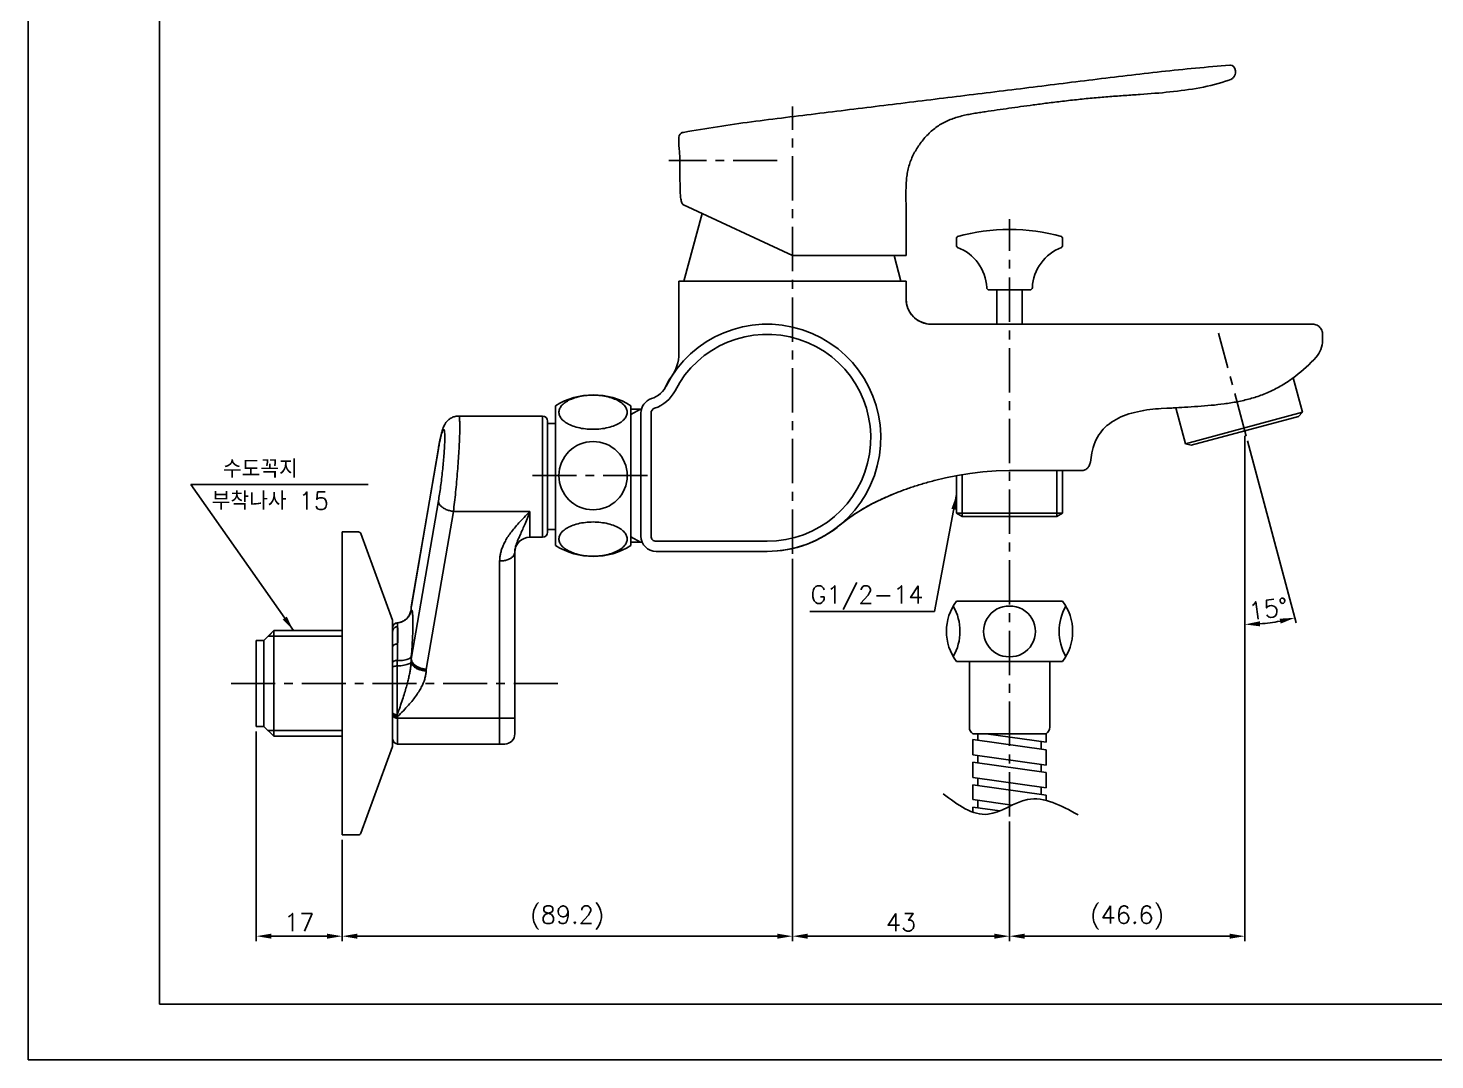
# Model space of a CAD drawing. Extents: x 38931 to 39525, y 15845 to 16265.
# Drawn here: x 38930.6 to 39209.3, y 15845 to 16049.4 of the extents above; entities that cross this region are included whole.
import ezdxf

# ---------------------------------------------------------------- set-up
doc = ezdxf.new("R2010")
doc.units = 0
doc.header["$LTSCALE"] = 7
doc.header["$MEASUREMENT"] = 0
doc.linetypes.add('CENTER', pattern=[2, 1.25, -0.25, 0.25, -0.25])
doc.layers.get('0').update_dxf_attribs({"color": 2, "linetype": 'CONTINUOUS'})
doc.layers.get('Defpoints').update_dxf_attribs({"linetype": 'CONTINUOUS'})
for name, color, linetype in [('08_ALL_FEATURES', 7, 'CONTINUOUS'), ('CL', 1, 'CENTER'), ('D', 2, 'CONTINUOUS'), ('DIM', 2, 'CONTINUOUS'), ('DWG', 7, 'CONTINUOUS'), ('FB0610_BODY_REV_1SHAPE', 7, 'CONTINUOUS'), ('TXT', 4, 'CONTINUOUS')]:
    doc.layers.add(name, color=color, linetype=linetype)
doc.styles.add('GHS', font='romans', dxfattribs={"bigfont": 'ghs'})
doc.dimstyles.new('DIM_WS01', dxfattribs={"dimtxt": 3.5, "dimasz": 3, "dimexe": 1, "dimexo": 1, "dimgap": 1, "dimtad": 1, "dimdec": 4, "dimzin": 9, "dimdsep": 46, "dimtxsty": 'GHS', "dimcen": -2, "dimclrd": 256, "dimclre": 256, "dimclrt": 256, "dimadec": 4, "dimazin": 2, "dimtfac": 1, "dimtdec": 4, "dimtix": 1, "dimtmove": 0, "dimatfit": 1, "dimfxl": 0, "dimtolj": 1, "dimtzin": 0, "dimlwd": -1, "dimlwe": -1, "dimarcsym": 0})
doc.dimstyles.new('STANDARD$7', dxfattribs={"dimtxt": 3.5, "dimasz": 3, "dimexe": 1, "dimexo": 1, "dimgap": 1, "dimtad": 1, "dimdec": 4, "dimzin": 0, "dimdsep": 46, "dimtxsty": 'GHS', "dimcen": 1, "dimclrd": 256, "dimclre": 256, "dimclrt": 2, "dimadec": 4, "dimazin": 0, "dimtfac": 1, "dimtdec": 4, "dimtmove": 2, "dimatfit": 2, "dimfxl": 0, "dimtolj": 1, "dimtzin": 0, "dimlwd": -1, "dimlwe": -1, "dimarcsym": 0})

# ---------------------------------------------------------------- blocks, each defined once
blk = doc.blocks.new('*D1')
at = {"layer": 'Defpoints', "color": 0}
for p in [(38975.84, 15911.07), (38992.84, 15889.57), (38992.84, 15869.51)]:
    blk.add_point(p, dxfattribs=at)
at = {"layer": 'DIM'}
for p, q in [((38975.84, 15910.07), (38975.84, 15868.51)), ((38992.84, 15888.57), (38992.84, 15868.51)), ((38978.84, 15869.51), (38989.84, 15869.51))]:
    blk.add_line(p, q, dxfattribs=at)
for points in [[(38978.84, 15870.01), (38978.84, 15869.01), (38975.84, 15869.51)], [(38989.84, 15870.01), (38989.84, 15869.01), (38992.84, 15869.51)]]:
    blk.add_solid(points, dxfattribs=at)
at = {"layer": 'DIM', "insert": (38984.34, 15872.26), "char_height": 3.5, "attachment_point": 5, "style": 'GHS'}
blk.add_mtext('\\A1;17', dxfattribs=at)
blk = doc.blocks.new('*D2')
at = {"layer": 'Defpoints', "color": 0}
for p in [(39082.03, 15945.24), (38992.84, 15885.44), (38992.84, 15869.51)]:
    blk.add_point(p, dxfattribs=at)
at = {"layer": 'DIM'}
for p, q in [((39082.03, 15944.24), (39082.03, 15868.51)), ((38992.84, 15884.44), (38992.84, 15868.51)), ((39079.03, 15869.51), (38995.84, 15869.51))]:
    blk.add_line(p, q, dxfattribs=at)
for points in [[(38995.84, 15870.01), (38995.84, 15869.01), (38992.84, 15869.51)], [(39079.03, 15870.01), (39079.03, 15869.01), (39082.03, 15869.51)]]:
    blk.add_solid(points, dxfattribs=at)
at = {"layer": 'DIM', "insert": (39037.43, 15873.17), "char_height": 3.5, "attachment_point": 5, "style": 'GHS'}
blk.add_mtext('\\A1;(89.2)', dxfattribs=at)
blk = doc.blocks.new('*D3')
at = {"layer": 'Defpoints', "color": 0}
for p in [(39125.03, 15893.22), (39082.03, 15886.82), (39125.03, 15869.51)]:
    blk.add_point(p, dxfattribs=at)
at = {"layer": 'DIM'}
for p, q in [((39125.03, 15892.22), (39125.03, 15868.51)), ((39082.03, 15885.82), (39082.03, 15868.51)), ((39085.03, 15869.51), (39122.03, 15869.51))]:
    blk.add_line(p, q, dxfattribs=at)
for points in [[(39085.03, 15870.01), (39085.03, 15869.01), (39082.03, 15869.51)], [(39122.03, 15870.01), (39122.03, 15869.01), (39125.03, 15869.51)]]:
    blk.add_solid(points, dxfattribs=at)
at = {"layer": 'DIM', "insert": (39103.53, 15872.26), "char_height": 3.5, "attachment_point": 5, "style": 'GHS'}
blk.add_mtext('\\A1;43', dxfattribs=at)
blk = doc.blocks.new('*D4')
at = {"layer": 'Defpoints', "color": 0}
for p in [(39171.62, 15969.6), (39125.03, 15882.49), (39171.62, 15869.51)]:
    blk.add_point(p, dxfattribs=at)
at = {"layer": 'DIM'}
for p, q in [((39171.62, 15968.6), (39171.62, 15868.51)), ((39125.03, 15881.49), (39125.03, 15868.51)), ((39128.03, 15869.51), (39168.62, 15869.51))]:
    blk.add_line(p, q, dxfattribs=at)
for points in [[(39128.03, 15870.01), (39128.03, 15869.01), (39125.03, 15869.51)], [(39168.62, 15870.01), (39168.62, 15869.01), (39171.62, 15869.51)]]:
    blk.add_solid(points, dxfattribs=at)
at = {"layer": 'DIM', "insert": (39148.32, 15873.17), "char_height": 3.5, "attachment_point": 5, "style": 'GHS'}
blk.add_mtext('\\A1;(46.6)', dxfattribs=at)
blk = doc.blocks.new('*D5')
at = {"layer": 'Defpoints', "color": 0}
for p in [(39166.44, 15988.94), (39171.9, 15968.56), (39171.62, 15949.67), (39174.96, 15931.41), (39171.62, 15927.24)]:
    blk.add_point(p, dxfattribs=at)
at = {"layer": 'DIM'}
blk.add_line((39172.16, 15967.59), (39181.8, 15931.6), dxfattribs=at)
blk.add_arc((39171.62, 15969.6), 38.34, 274.4841, 280.5159, dxfattribs=at)
for points in [[(39174.64, 15930.88), (39174.6, 15931.88), (39171.62, 15931.26)], [(39178.51, 15932.39), (39178.73, 15931.42), (39181.54, 15932.57)]]:
    blk.add_solid(points, dxfattribs=at)
at = {"layer": 'DIM', "insert": (39176.26, 15934.32), "char_height": 3.5, "attachment_point": 5, "rotation": 7.5, "style": 'GHS'}
blk.add_mtext('\\A1;15°', dxfattribs=at)

msp = doc.modelspace()

# ---------------------------------------------------------------- linework, layer by layer
at = {"color": 7, "linetype": 'Continuous'}
for p, q in [((39168.75868, 16042.0092), (39168.66122, 16042.00717)), ((39169.73022, 16041.08373), (39169.72484, 16041.12759)), ((39168.51002, 16039.06562), (39168.55614, 16039.0813)), ((39060.44292, 16028.7186), (39060.34884, 16028.70208)), ((39060.443, 16028.71813), (39060.34884, 16028.70208)), ((39059.52171, 16026.12585), (39059.5217, 16027.71713)), ((39082.02222, 16004.32582), (39104.52177, 16004.32585)), ((39054.02562, 15973.12101), (39054.02562, 15948.72203)), ((39055.02562, 15947.72203), (39077.02562, 15947.72203)), ((38977.33697, 15928.07188), (38977.62408, 15928.35899)), ((38977.7375, 15928.47242), (38978.81725, 15929.55217)), ((38979.31447, 15930.04938), (38979.31447, 15909.09438)), ((38979.31447, 15930.04938), (38979.31447, 15909.09438)), ((38975.83697, 15928.07188), (38975.83697, 15911.07188)), ((38975.83697, 15928.07188), (38977.33697, 15928.07188)), ((38975.83697, 15928.07188), (38975.83697, 15911.07188)), ((38977.33697, 15928.07188), (38977.33697, 15911.07188)), ((38977.33697, 15928.07188), (38977.33697, 15911.07188)), ((38975.83697, 15911.07188), (38977.33697, 15911.07188)), ((38977.33697, 15911.07188), (38978.22066, 15910.18819))]:
    msp.add_line(p, q, dxfattribs=at)
at = {"linetype": 'Continuous'}
msp.add_lwpolyline([(38930.64928, 15845.01461), (39524.64928, 15845.01461), (39524.64928, 16265.01461), (38930.64928, 16265.01461)], close=True, dxfattribs=at)
at = {"color": 7, "linetype": 'Continuous'}
for points in [[(39060.31685, 16028.69595), (39060.20906, 16028.667), (39060.08461, 16028.61655), (39060.06846, 16028.60852)], [(39042.53696, 15976.66338), (39042.1497, 15976.65774), (39041.76616, 15976.64132), (39041.38634, 15976.61409), (39041.00903, 15976.57591), (39040.63545, 15976.52693), (39040.26922, 15976.46764), (39039.91047, 15976.39794), (39039.55907, 15976.31792), (39039.21836, 15976.22834), (39038.88786, 15976.12879), (39038.56805, 15976.01967), (39038.2636, 15975.90291), (39037.97523, 15975.77839), (39037.70222, 15975.64624), (39037.4472, 15975.50879), (39037.21111, 15975.36644), (39036.99301, 15975.21881), (39036.79267, 15975.06701), (39036.61001, 15974.91114), (39036.4451, 15974.75109), (39036.29802, 15974.58772), (39036.16858, 15974.42095), (39036.05694, 15974.25086), (39035.96366, 15974.07855), (39035.88873, 15973.90395), (39035.83215, 15973.72713), (39035.79437, 15973.54952), (39035.77557, 15973.37107), (39035.77557, 15973.19182), (39035.79437, 15973.01336), (39035.83215, 15972.83576), (39035.88873, 15972.65894), (39035.96366, 15972.48434), (39036.05694, 15972.31203), (39036.16858, 15972.14193), (39036.29802, 15971.97516), (39036.4451, 15971.8118), (39036.61001, 15971.65175), (39036.79267, 15971.49588), (39036.99301, 15971.34408), (39037.21111, 15971.19643), (39037.4472, 15971.0541), (39037.70222, 15970.91665), (39037.97523, 15970.78449), (39038.2636, 15970.65998), (39038.56805, 15970.54322), (39038.88786, 15970.43409), (39039.21836, 15970.33455), (39039.55907, 15970.24496), (39039.91047, 15970.16495), (39040.26922, 15970.09525), (39040.63545, 15970.03596), (39041.00903, 15969.98698), (39041.38634, 15969.9488), (39041.76616, 15969.92157), (39042.1497, 15969.90514), (39042.53696, 15969.89951)], [(39042.53696, 15969.89951), (39042.92423, 15969.90514), (39043.30778, 15969.92157), (39043.6876, 15969.9488), (39044.06491, 15969.98698), (39044.43849, 15970.03596), (39044.80472, 15970.09525), (39045.16347, 15970.16495), (39045.51486, 15970.24496), (39045.85558, 15970.33455), (39046.18607, 15970.43409), (39046.50589, 15970.54322), (39046.81034, 15970.65998), (39047.09871, 15970.78449), (39047.37171, 15970.91665), (39047.62673, 15971.0541), (39047.86282, 15971.19643), (39048.08093, 15971.34408), (39048.28127, 15971.49588), (39048.46393, 15971.65175), (39048.62884, 15971.8118), (39048.77592, 15971.97516), (39048.90536, 15972.14193), (39049.017, 15972.31203), (39049.11028, 15972.48434), (39049.18521, 15972.65894), (39049.24179, 15972.83576), (39049.27956, 15973.01336), (39049.29837, 15973.19182), (39049.29837, 15973.37107), (39049.27956, 15973.54952), (39049.24179, 15973.72713), (39049.18521, 15973.90395), (39049.11028, 15974.07855), (39049.017, 15974.25086), (39048.90536, 15974.42095), (39048.77592, 15974.58772), (39048.62884, 15974.75109), (39048.46393, 15974.91114), (39048.28127, 15975.06701), (39048.08093, 15975.21881), (39047.86282, 15975.36644), (39047.62673, 15975.50879), (39047.37171, 15975.64624), (39047.09871, 15975.77839), (39046.81034, 15975.90291), (39046.50589, 15976.01967), (39046.18607, 15976.12879), (39045.85558, 15976.22834), (39045.51486, 15976.31792), (39045.16347, 15976.39794), (39044.80472, 15976.46764), (39044.43849, 15976.52693), (39044.06491, 15976.57591), (39043.6876, 15976.61409), (39043.30778, 15976.64132), (39042.92423, 15976.65774), (39042.53696, 15976.66338)], [(39042.53696, 15944.78476), (39042.1497, 15944.7904), (39041.76616, 15944.80682), (39041.38634, 15944.83405), (39041.00903, 15944.87223), (39040.63545, 15944.92121), (39040.26922, 15944.9805), (39039.91047, 15945.0502), (39039.55907, 15945.13022), (39039.21836, 15945.2198), (39038.88786, 15945.31935), (39038.56805, 15945.42847), (39038.2636, 15945.54523), (39037.97523, 15945.66975), (39037.70222, 15945.8019), (39037.4472, 15945.93935), (39037.21111, 15946.08169), (39036.99301, 15946.22932), (39036.79267, 15946.38113), (39036.61001, 15946.537), (39036.4451, 15946.69705), (39036.29802, 15946.86042), (39036.16858, 15947.02719), (39036.05694, 15947.19728), (39035.96366, 15947.36959), (39035.88873, 15947.54419), (39035.83215, 15947.72101), (39035.79437, 15947.89862), (39035.77557, 15948.07707), (39035.77557, 15948.25632), (39035.79437, 15948.43478), (39035.83215, 15948.61238), (39035.88873, 15948.7892), (39035.96366, 15948.9638), (39036.05694, 15949.13611), (39036.16858, 15949.30621), (39036.29802, 15949.47298), (39036.4451, 15949.63634), (39036.61001, 15949.79639), (39036.79267, 15949.95226), (39036.99301, 15950.10406), (39037.21111, 15950.2517), (39037.4472, 15950.39404), (39037.70222, 15950.53148), (39037.97523, 15950.66365), (39038.2636, 15950.78816), (39038.56805, 15950.90492), (39038.88786, 15951.01405), (39039.21836, 15951.11359), (39039.55907, 15951.20318), (39039.91047, 15951.28319), (39040.26922, 15951.35289), (39040.63545, 15951.41218), (39041.00903, 15951.46116), (39041.38634, 15951.49933), (39041.76616, 15951.52657), (39042.1497, 15951.543), (39042.53696, 15951.54863)], [(39042.53696, 15951.54863), (39042.92423, 15951.543), (39043.30778, 15951.52657), (39043.6876, 15951.49933), (39044.06491, 15951.46116), (39044.43849, 15951.41218), (39044.80472, 15951.35289), (39045.16347, 15951.28319), (39045.51486, 15951.20318), (39045.85558, 15951.11359), (39046.18607, 15951.01405), (39046.50589, 15950.90492), (39046.81034, 15950.78816), (39047.09871, 15950.66365), (39047.37171, 15950.53148), (39047.62673, 15950.39404), (39047.86282, 15950.2517), (39048.08093, 15950.10406), (39048.28127, 15949.95226), (39048.46393, 15949.79639), (39048.62884, 15949.63634), (39048.77592, 15949.47298), (39048.90536, 15949.30621), (39049.017, 15949.13611), (39049.11028, 15948.9638), (39049.18521, 15948.7892), (39049.24179, 15948.61238), (39049.27956, 15948.43478), (39049.29837, 15948.25632), (39049.29837, 15948.07707), (39049.27956, 15947.89862), (39049.24179, 15947.72101), (39049.18521, 15947.54419), (39049.11028, 15947.36959), (39049.017, 15947.19728), (39048.90536, 15947.02719), (39048.77592, 15946.86042), (39048.62884, 15946.69705), (39048.46393, 15946.537), (39048.28127, 15946.38113), (39048.08093, 15946.22932), (39047.86282, 15946.08169), (39047.62673, 15945.93935), (39047.37171, 15945.8019), (39047.09871, 15945.66975), (39046.81034, 15945.54523), (39046.50589, 15945.42847), (39046.18607, 15945.31935), (39045.85558, 15945.2198), (39045.51486, 15945.13022), (39045.16347, 15945.0502), (39044.80472, 15944.9805), (39044.43849, 15944.92121), (39044.06491, 15944.87223), (39043.6876, 15944.83405), (39043.30778, 15944.80682), (39042.92423, 15944.7904), (39042.53696, 15944.78476)]]:
    msp.add_lwpolyline(points, dxfattribs=at)
for centre, radius, start, end in [((39168.73146, 16041.00915), 1.0004, 10.8268259, 88.44052), ((39168.74099, 16041.01036), 0.99079, 6.8428571, 10.8618271), ((39167.39258, 16042.27907), 3.40218, 289.9946895, 290.290266), ((39060.52267, 16027.71655), 1.00096, 100.0000813, 179.9668875), ((39077.02562, 15968.22203), 22.5, 270, 152.9652388), ((39077.02562, 15968.22203), 20.5, 269.9999999, 152.9653359), ((39052.53072, 15980.72203), 7, 288.1696004, 332.9612987), ((39055.02562, 15973.12101), 1, 108.1847163, 180.000032), ((39042.53697, 15960.72408), 6.76387, 360, 180), ((39042.53697, 15960.72406), 6.76387, 180, 0), ((39055.02562, 15948.72203), 1, 180.0000031, 270.0000328)]:
    msp.add_arc(centre, radius, start, end, dxfattribs=at)
for points, knots in [([(39168.66015, 16042.00663), (39166.39426, 16041.84397), (39161.86658, 16041.4598), (39155.08759, 16040.75584), (39148.31745, 16039.97216), (39139.29635, 16038.87931), (39128.0262, 16037.46278), (39116.75153, 16036.08279), (39107.73167, 16034.97982), (39100.96731, 16034.14818), (39094.20281, 16033.31783), (39087.43829, 16032.48739), (39080.67398, 16031.65595), (39073.90891, 16030.82873), (39067.16354, 16029.85149), (39062.68048, 16029.11112), (39060.44292, 16028.7186)], [0, 0, 0, 0, 0.062499328, 0.124999116, 0.187499203, 0.249999379, 0.374999784, 0.500000189, 0.562500397, 0.625000606, 0.687500814, 0.750001023, 0.812501232, 0.875001237, 0.937500542, 1, 1, 1, 1]), ([(39168.57238, 16039.088), (39168.74143, 16039.15051), (39169.07122, 16039.3015), (39169.42007, 16039.60298), (39169.60903, 16039.91312), (39169.7324, 16040.25426), (39169.7575, 16040.52805), (39169.75616, 16040.70821)], [0, 0, 0, 0, 0.250011848, 0.499546699, 0.624869981, 0.750106094, 1, 1, 1, 1]), ([(39104.52177, 16004.32585), (39104.52177, 16005.33091), (39104.51856, 16007.37178), (39104.52317, 16009.93107), (39104.52854, 16011.97026), (39104.52849, 16013.4032), (39104.51846, 16014.70631), (39104.5064, 16015.90187), (39104.50568, 16017.05716), (39104.52728, 16018.22184), (39104.59815, 16019.4066), (39104.74799, 16020.59156), (39105.00207, 16021.75479), (39105.35631, 16022.88592), (39105.81126, 16023.9792), (39106.36062, 16025.02992), (39106.9916, 16026.03589), (39107.69148, 16026.99581), (39108.45763, 16027.90288), (39109.29311, 16028.74571), (39110.19872, 16029.51242), (39111.16968, 16030.19399), (39112.19982, 16030.78159), (39113.28265, 16031.26504), (39114.4021, 16031.65736), (39115.54593, 16031.97356), (39116.70457, 16032.22919), (39117.87083, 16032.4424), (39119.0401, 16032.63348), (39120.60312, 16032.87667), (39122.55995, 16033.16106), (39124.89736, 16033.48827), (39127.28102, 16033.81914), (39129.81359, 16034.16267), (39132.57958, 16034.52354), (39135.55769, 16034.89005), (39138.65431, 16035.24039), (39141.77633, 16035.55415), (39144.86147, 16035.80821), (39147.8861, 16036.02024), (39151.85165, 16036.28779), (39156.80378, 16036.67304), (39162.7283, 16037.44254), (39166.62354, 16038.40928), (39168.5086, 16039.06513)], [0, 0, 0, 0, 0.034905667, 0.070879546, 0.088884292, 0.105727128, 0.120645475, 0.134142463, 0.14725091, 0.160767983, 0.174593456, 0.188452891, 0.202204787, 0.215888073, 0.229564059, 0.243274818, 0.257018718, 0.270768741, 0.284500568, 0.298216436, 0.31193646, 0.325655435, 0.339359678, 0.35305817, 0.366781126, 0.38051931, 0.394248697, 0.407975149, 0.421689824, 0.435395473, 0.462911517, 0.490363355, 0.51736576, 0.546489821, 0.579124977, 0.614242227, 0.650698736, 0.687355069, 0.723211375, 0.758203661, 0.792657392, 0.861251112, 0.930682552, 1, 1, 1, 1]), ([(39059.52171, 16026.12585), (39059.52164, 16026.12129), (39059.52571, 16026.10338), (39059.52946, 16026.06295), (39059.53907, 16025.99621), (39059.55041, 16025.90358), (39059.56489, 16025.78602), (39059.58844, 16025.58277), (39059.62073, 16025.27615), (39059.65788, 16024.85299), (39059.69058, 16024.36759), (39059.7141, 16023.83724), (39059.72132, 16023.47051), (39059.72265, 16023.28286)], [0, 0, 0, 0, 0.004798482, 0.019109998, 0.042808869, 0.075648958, 0.117307832, 0.167392805, 0.290881485, 0.441618089, 0.614206297, 0.802600322, 1, 1, 1, 1])]:
    msp.add_open_spline(points, degree=3, knots=knots, dxfattribs=at)
msp.add_open_spline([(39169.75616, 16040.70821), (39169.75523, 16040.83312), (39169.7457, 16040.9581), (39169.73042, 16041.08208)], degree=3, dxfattribs=at)
at = {"layer": '08_ALL_FEATURES', "color": 7, "linetype": 'Continuous'}
msp.add_line((39082.02222, 16004.32561), (39060.42859, 16014.39483), dxfattribs=at)
msp.add_open_spline([(39059.76273, 16017.85845), (39059.74875, 16019.66658), (39059.73539, 16021.47472), (39059.72265, 16023.28286)], degree=3, dxfattribs=at)
msp.add_open_spline([(39060.42859, 16014.39483), (39060.36325, 16014.4253), (39060.23735, 16014.54743), (39060.10571, 16014.80749), (39059.99649, 16015.15795), (39059.91094, 16015.58969), (39059.84624, 16016.09062), (39059.78396, 16016.85387), (39059.76588, 16017.44998), (39059.76273, 16017.85845)], degree=3, knots=[0, 0, 0, 0, 0.059901193, 0.13944286, 0.241126499, 0.363827163, 0.504827396, 0.660581065, 1, 1, 1, 1], dxfattribs=at)
at = {"layer": 'CL'}
for p, q in [((39082.0251, 15945.24037), (39082.02078, 16033.82187)), ((39079.0187, 16023.12585), (39057.5187, 16023.12585)), ((39125.0251, 15893.22136), (39125.0251, 16011.50872)), ((39171.8992, 15968.55538), (39166.43811, 15988.93642)), ((39030.53697, 15960.72408), (39054.84652, 15960.72408))]:
    msp.add_line(p, q, dxfattribs=at)
at = {"layer": 'CL', "linetype": 'CENTER'}
msp.add_line((38970.83697, 15919.57188), (39035.83697, 15919.57188), dxfattribs=at)
at = {"layer": 'D'}
for p, q in [((39134.37143, 15961.62408), (39134.46193, 15961.7204)), ((38962.87625, 15958.97337), (38997.96356, 15958.97337)), ((39115.67143, 15960.907), (39115.67143, 15952.62408)), ((39134.37143, 15961.62408), (39134.37143, 15952.62408)), ((39085.45429, 15933.80166), (39110.17934, 15933.80166))]:
    msp.add_line(p, q, dxfattribs=at)
at = {"layer": 'D', "color": 7}
for q in [(38992.83697, 15947.05943), (38992.83697, 15892.08434)]:
    msp.add_line((38992.83697, 15919.57188), q, dxfattribs=at)
at = {"layer": 'D'}
msp.add_spline([(39138.60279, 15893.55322), (39128.56238, 15896.57032), (39120.72737, 15893.66926), (39111.8477, 15897.73074)], degree=3, dxfattribs=at)
at = {"layer": 'DIM'}
for p, q in [((39050.02817, 15972.82408), (39051.93343, 15973.92408)), ((39050.02817, 15972.82408), (39051.93343, 15973.92408)), ((39159.87772, 15967.05571), (39183.05994, 15973.26736)), ((39114.54393, 15953.27504), (39135.49893, 15953.27504)), ((39050.02817, 15948.62408), (39051.93343, 15947.52408)), ((39050.02817, 15948.62408), (39051.93343, 15947.52408))]:
    msp.add_line(p, q, dxfattribs=at)
msp.add_arc((39118.62356, 15915.44061), 44.82932, 117.9360751, 120.0371871, dxfattribs=at)
at = {"layer": 'DWG'}
for p, q in [((39064.12599, 16012.67071), (39060.52274, 15999.2179)), ((39114.52143, 16007.78301), (39114.52143, 16006.21791)), ((39135.52878, 16007.78301), (39135.52878, 16006.21791)), ((39102.15467, 16004.32585), (39103.52274, 15999.22214)), ((39121.00829, 15997.50872), (39125.0251, 15997.50872)), ((39122.52143, 15997.50872), (39122.52143, 15990.72408)), ((39129.04192, 15997.50872), (39125.0251, 15997.50872)), ((39127.52878, 15997.50872), (39127.52878, 15990.72408)), ((39181.22625, 15980.11077), (39183.05994, 15973.26736)), ((39035.10897, 15974.56868), (39035.10897, 15946.87997)), ((39050.03697, 15974.56868), (39050.03697, 15960.72408)), ((39157.97189, 15974.16834), (39159.87772, 15967.05571)), ((39182.24344, 15972.45087), (39183.05994, 15973.26736)), ((39032.53697, 15972.52949), (39015.91214, 15972.52949)), ((39032.53697, 15972.52949), (39032.53697, 15948.52949)), ((39033.53697, 15971.52947), (39033.53697, 15949.5295)), ((39035.10897, 15971.02949), (39033.53697, 15971.02949)), ((39160.99307, 15966.75685), (39182.24344, 15972.45087)), ((39011.90915, 15966.03369), (39006.53912, 15934.73407)), ((39011.92316, 15966.19897), (39006.55313, 15934.89935)), ((39160.99307, 15966.75685), (39159.87772, 15967.05571)), ((39135.49893, 15953.27504), (39135.49893, 15961.7204)), ((39050.03697, 15960.72408), (39050.03697, 15946.87997)), ((39114.54393, 15960.72524), (39114.54393, 15953.27504)), ((39006.53912, 15924.40969), (39011.90915, 15955.70931)), ((39009.51004, 15922.3476), (39014.87996, 15953.64657)), ((39014.87996, 15953.64657), (39030.03696, 15953.64657)), ((39030.03697, 15953.64657), (39030.03697, 15948.52949)), ((39114.54393, 15953.27504), (39115.67143, 15952.62408)), ((39115.67143, 15952.62408), (39134.37143, 15952.62408)), ((39134.37143, 15952.62408), (39135.49893, 15953.27504)), ((38992.83697, 15919.57188), (38992.83697, 15949.57188)), ((38992.83697, 15949.57188), (38996.06726, 15949.57188)), ((39002.83697, 15932.07188), (38996.53666, 15949.2441)), ((39032.53697, 15948.52949), (39030.03697, 15948.52949)), ((39035.10897, 15950.02949), (39033.53697, 15950.02949)), ((39027.03697, 15945.53747), (39027.03697, 15909.57188)), ((39024.03697, 15943.81674), (39024.03697, 15907.57188)), ((39006.50331, 15934.3511), (39006.50328, 15934.3507)), ((39006.51176, 15934.47797), (39006.51266, 15934.52005)), ((39006.53912, 15934.73407), (39006.53912, 15934.21759)), ((39002.83697, 15919.57188), (39002.83697, 15932.07188)), ((39002.83697, 15907.47373), (39002.83697, 15931.67004)), ((39002.83697, 15907.47373), (39002.83697, 15931.67004)), ((38977.33697, 15928.07188), (38979.31447, 15930.04938)), ((38992.83697, 15930.04938), (38979.31447, 15930.04938)), ((39003.83697, 15927.40098), (39003.83697, 15930.79538)), ((39003.75521, 15913.35487), (39003.75521, 15923.0461)), ((39006.53912, 15924.92616), (39006.53912, 15924.40969)), ((38992.83697, 15919.57188), (38992.83697, 15889.57188)), ((39002.83697, 15919.57188), (39002.83697, 15907.07188)), ((39003.83697, 15907.57188), (39003.83699, 15913.01727)), ((39027.03697, 15912.68897), (39003.83697, 15912.68897)), ((38977.33697, 15911.07188), (38979.31447, 15909.09438)), ((38992.83697, 15909.09438), (38979.31447, 15909.09438)), ((39002.83697, 15907.07188), (38996.53666, 15889.89966)), ((39025.03697, 15907.57188), (39003.83697, 15907.57188)), ((38992.83697, 15889.57188), (38996.06726, 15889.57188))]:
    msp.add_line(p, q, dxfattribs=at)
at = {"layer": 'DWG', "color": 7, "linetype": 'Continuous'}
for p, q in [((39050.03697, 15973.92408), (39052.13709, 15973.92408)), ((39050.03697, 15973.92408), (39052.02817, 15973.92408)), ((39050.03697, 15947.52407), (39052.27863, 15947.52407)), ((39050.03697, 15947.52407), (39052.02817, 15947.52407)), ((39114.52878, 15935.89026), (39125.0251, 15935.89026)), ((39135.52143, 15935.89026), (39125.0251, 15935.89026)), ((39114.52878, 15923.89026), (39125.0251, 15923.89026)), ((39117.07143, 15910.9049), (39117.07143, 15923.89026)), ((39135.52143, 15923.89026), (39125.0251, 15923.89026)), ((39132.97143, 15910.9049), (39132.97143, 15923.89026)), ((39117.77143, 15909.59026), (39118.77143, 15909.59026)), ((39118.77143, 15909.59026), (39132.27143, 15909.59026)), ((39118.77143, 15909.59026), (39118.77143, 15908.33737)), ((39132.27143, 15907.92058), (39120.39105, 15909.59026)), ((39132.27143, 15907.92058), (39132.27143, 15909.59026)), ((39132.27143, 15906.44007), (39117.77143, 15908.47791)), ((39117.77143, 15905.44842), (39117.77143, 15908.47791)), ((39131.27143, 15908.06112), (39131.27143, 15906.58061)), ((39132.27143, 15903.41058), (39132.27143, 15906.44007)), ((39132.27143, 15903.41058), (39117.77143, 15905.44842)), ((39132.27143, 15901.93007), (39117.77143, 15903.96791)), ((39117.77143, 15900.93842), (39117.77143, 15903.96791)), ((39118.77143, 15905.30788), (39118.77143, 15903.82737)), ((39131.27143, 15903.55112), (39131.27143, 15902.07061)), ((39132.27143, 15898.90058), (39117.77143, 15900.93842)), ((39118.77143, 15900.83211), (39118.77143, 15899.31737)), ((39132.27143, 15898.90058), (39132.27143, 15901.93007)), ((39132.27143, 15897.42007), (39117.77143, 15899.45791)), ((39117.77143, 15896.56137), (39117.77143, 15899.45791)), ((39131.27143, 15899.07535), (39131.27143, 15897.56061)), ((39125.54496, 15895.46887), (39117.77143, 15896.56137)), ((39123.09288, 15894.33297), (39117.77143, 15895.08085)), ((39117.77143, 15894.08444), (39117.77143, 15895.08085)), ((39118.77143, 15896.45505), (39118.77143, 15894.94031)), ((39132.27143, 15896.39883), (39132.27143, 15897.42007))]:
    msp.add_line(p, q, dxfattribs=at)
at = {"layer": 'DWG', "linetype": 'Continuous'}
msp.add_line((39052.02817, 15973.12306), (39052.02817, 15948.72408), dxfattribs=at)
at = {"layer": 'DWG', "color": 2}
for p, q in [((38992.83697, 15928.92188), (38978.18697, 15928.92188)), ((38992.83697, 15910.22188), (38978.18697, 15910.22188))]:
    msp.add_line(p, q, dxfattribs=at)
at = {"layer": 'DWG'}
for centre, radius, start, end in [((39125.02143, 15972.00872), 37.5, 90, 105.9144444), ((39125.02878, 15972.00872), 37.5, 74.0855556, 90), ((39114.82148, 16007.78302), 0.3, 105.9836255, 180.0020382), ((39135.22873, 16007.78302), 0.3, 359.9979618, 74.0163745), ((39114.82148, 16006.2179), 0.3, 180.000279, 249.0600735), ((39111.50059, 15997.50872), 9.02083, 3.0103536, 69.1298296), ((39138.54962, 15997.50872), 9.02083, 110.8701704, 176.9896464), ((39135.22873, 16006.2179), 0.3, 290.9399265, 359.999721), ((39121.00829, 15998.00872), 0.5, 183.0103536, 270), ((39129.04192, 15998.00872), 0.5, 270, 356.9896464), ((39042.57297, 15962.72433), 14, 57.781948, 122.218052), ((39032.53697, 15971.52949), 1, 0, 90), ((38996.06726, 15949.07188), 0.5, 20.1475427, 90), ((39030.03697, 15945.52949), 3, 90, 180), ((39032.53697, 15949.52949), 1, 270, 0), ((39042.57297, 15958.72433), 14, 237.781948, 302.218052), ((39003.83697, 15930.58373), 1, 94.4282501, 180), ((39025.03697, 15909.57188), 2, 270, 0), ((39001.33697, 15907.47188), 1.5, 330.468829, 0), ((39003.83697, 15908.57188), 1, 180, 270), ((38996.06726, 15890.07188), 0.5, 270, 339.8524573)]:
    msp.add_arc(centre, radius, start, end, dxfattribs=at)
at = {"layer": 'DWG', "color": 7, "linetype": 'Continuous'}
for centre, radius, start, end in [((39122.52878, 15929.89026), 10, 143.1175035, 216.8698976), ((39105.20827, 15929.89026), 10, 330, 30), ((39124.91102, 15929.86878), 5.02287, 88.6985532, 271.3434116), ((39125.13919, 15929.86878), 5.02287, 268.6565884, 91.3014468), ((39144.84194, 15929.89026), 10, 150, 210), ((39127.52143, 15929.89026), 10, 323.1301024, 36.8824965), ((39118.57074, 15910.85955), 1.5, 178.2676347, 237.8), ((39131.47211, 15910.85955), 1.5, 302.2, 1.7323653)]:
    msp.add_arc(centre, radius, start, end, dxfattribs=at)
at = {"layer": 'DWG'}
for points in [[(39015.9162, 15972.52936), (39015.60762, 15972.51387), (39014.86751, 15972.34439), (39014.22136, 15972.01923), (39013.69607, 15971.58473), (39013.30973, 15971.10736), (39013.04925, 15970.65412), (39012.86638, 15970.23338), (39012.71985, 15969.81453), (39012.58699, 15969.36525), (39012.45674, 15968.86095), (39012.3244, 15968.28702), (39012.18831, 15967.63578), (39012.04839, 15966.90467), (39011.92315, 15966.19893)], [(39014.87996, 15953.64657), (39015.10034, 15955.4645), (39015.31379, 15957.43563), (39015.51392, 15959.50029), (39015.69452, 15961.59411), (39015.85017, 15963.65339), (39015.97624, 15965.61589), (39016.06899, 15967.42249), (39016.12573, 15969.01939), (39016.14483, 15970.35932), (39016.12573, 15971.40243), (39016.06899, 15972.11741), (39015.97623, 15972.48237), (39015.91521, 15972.49427)], [(39011.90915, 15955.70931), (39012.12935, 15957.07155), (39012.34284, 15958.55001), (39012.543, 15960.09867), (39012.72364, 15961.66923), (39012.87932, 15963.21391), (39013.00541, 15964.686), (39013.09818, 15966.04115), (39013.15493, 15967.23899), (39013.17402, 15968.24405), (39013.15491, 15969.02642), (39013.09815, 15969.56263), (39013.00537, 15969.83624), (39012.87926, 15969.83836), (39012.72357, 15969.56813), (39012.54293, 15969.03292), (39012.34277, 15968.24821), (39012.12927, 15967.23789), (39011.93724, 15966.19646)], [(39011.90915, 15966.03369), (39011.92366, 15966.19884)], [(39011.93724, 15966.19646), (39011.90915, 15966.03369)], [(39011.90915, 15955.70931), (39012.01038, 15955.2523), (39012.30717, 15954.80312), (39012.77928, 15954.3924), (39013.39456, 15954.04811), (39014.11106, 15953.79372), (39014.87996, 15953.64657)], [(39030.03696, 15953.64657), (39028.87118, 15952.46765), (39027.83807, 15951.37523), (39026.94402, 15950.3503), (39026.18562, 15949.37882), (39025.55332, 15948.44744), (39025.04196, 15947.55363), (39024.64785, 15946.70421), (39024.36242, 15945.90472), (39024.17382, 15945.15744), (39024.06936, 15944.46224), (39024.03697, 15943.81674)], [(39030.03697, 15953.64657), (39029.45406, 15952.141), (39028.93762, 15950.89303), (39028.49071, 15949.86598), (39028.11157, 15949.01419), (39027.79543, 15948.29325), (39027.53974, 15947.67287), (39027.34263, 15947.13424), (39027.19985, 15946.66237), (39027.10549, 15946.24506), (39027.05321, 15945.8728), (39027.03697, 15945.53747)], [(39027.03697, 15945.53747), (39026.93474, 15945.09212), (39026.63504, 15944.67711), (39026.15829, 15944.32073), (39025.53697, 15944.04728), (39024.81342, 15943.87538), (39024.03697, 15943.81674)], [(39006.49207, 15934.22471), (39006.39848, 15933.74394), (39006.10331, 15933.04954), (39005.63684, 15932.44505), (39005.02963, 15931.97722), (39004.32646, 15931.68046), (39003.75977, 15931.58078)], [(39006.53912, 15934.21759), (39006.37999, 15933.54488), (39006.07149, 15932.92606), (39005.63002, 15932.39403), (39005.07902, 15931.97703), (39004.44777, 15931.69723), (39003.7698, 15931.56949)], [(39006.50327, 15934.35067), (39006.49207, 15934.22471)], [(39006.50631, 15934.39806), (39006.5034, 15934.3525), (39006.5033, 15934.351)], [(39006.5084, 15934.42686), (39006.50672, 15934.40174), (39006.50331, 15934.3511)], [(39006.51265, 15934.52004), (39006.51123, 15934.48861), (39006.50631, 15934.39806)], [(39006.51176, 15934.47795), (39006.5084, 15934.42686)], [(39006.51318, 15934.50653), (39006.51176, 15934.47798)], [(39006.51417, 15934.43805), (39006.51176, 15934.47798)], [(39006.51266, 15934.52005), (39006.515, 15934.5664)], [(39006.53912, 15934.73407), (39006.52637, 15934.64898), (39006.51724, 15934.56358), (39006.51318, 15934.50653)], [(39006.52675, 15934.30998), (39006.52172, 15934.35406), (39006.51417, 15934.43805)], [(39006.515, 15934.5664), (39006.52186, 15934.65938), (39006.5264, 15934.70603)], [(39006.5264, 15934.70603), (39006.5377, 15934.79936)], [(39006.53912, 15934.21759), (39006.52675, 15934.30998)], [(39006.5377, 15934.79936), (39006.55312, 15934.89933)], [(39006.53912, 15934.73407), (39006.55342, 15934.89928)], [(39006.53912, 15924.92616), (39006.68259, 15926.83598), (39006.78773, 15928.60056), (39006.85174, 15930.17907), (39006.87286, 15931.53646), (39006.85039, 15932.6393), (39006.78524, 15933.46119), (39006.68009, 15933.98786), (39006.53912, 15934.21759)], [(39002.83697, 15930.57278), (39002.90679, 15930.9395), (39003.1065, 15931.25502), (39003.40822, 15931.47527), (39003.7698, 15931.56949)], [(39003.7698, 15931.56949), (39003.76188, 15931.58009), (39003.76049, 15931.57969)], [(39003.83697, 15930.79536), (39003.80956, 15931.33262), (39003.76981, 15931.56948)], [(39002.83697, 15929.86009), (39002.88591, 15930.1491), (39003.02794, 15930.40983), (39003.24918, 15930.61675), (39003.52795, 15930.7496), (39003.83697, 15930.79538)], [(39003.83697, 15927.40098), (39003.88569, 15928.46923), (39003.90206, 15929.40217), (39003.88565, 15930.18234), (39003.83697, 15930.79538)], [(39002.83697, 15926.74855), (39002.88591, 15926.95016), (39002.92329, 15927.014)], [(39002.92329, 15927.014), (39003.02794, 15927.13204), (39003.24917, 15927.27638), (39003.52795, 15927.36905), (39003.83697, 15927.40099)], [(39003.76981, 15924.11737), (39003.80956, 15925.8401), (39003.83697, 15927.40098)], [(39002.83697, 15923.73373), (39002.90679, 15923.87488), (39003.1065, 15923.99633), (39003.40822, 15924.0811), (39003.76981, 15924.11737)], [(39002.83697, 15922.75779), (39002.90545, 15922.863), (39003.10152, 15922.9538), (39003.39832, 15923.01775), (39003.75521, 15923.0461)], [(39003.75521, 15923.0461), (39003.75692, 15923.40082), (39003.76188, 15923.75783), (39003.7698, 15924.11737)], [(39003.75521, 15913.35494), (39004.30668, 15914.92189), (39004.79152, 15916.38304), (39005.20637, 15917.70773), (39005.55708, 15918.9044), (39005.84857, 15919.98749), (39006.08006, 15920.95233), (39006.25517, 15921.80617), (39006.37984, 15922.56302), (39006.46021, 15923.23801), (39006.50178, 15923.84712)], [(39006.50178, 15923.84712), (39006.36723, 15923.64656), (39006.07449, 15923.46074), (39005.63975, 15923.29985), (39005.08708, 15923.1728), (39004.44709, 15923.08663), (39003.75521, 15923.0461)], [(39006.53912, 15924.92616), (39006.37998, 15924.68184), (39006.07149, 15924.46867), (39005.63002, 15924.29797), (39005.07902, 15924.17881), (39004.44777, 15924.11752), (39003.76981, 15924.11735)], [(39006.50178, 15923.84712), (39006.50671, 15923.99854), (39006.51176, 15924.15359)], [(39006.50178, 15923.84712), (39006.63222, 15923.41116), (39006.94657, 15922.99911), (39007.42464, 15922.63746), (39008.0357, 15922.34945), (39008.74046, 15922.1536), (39009.49364, 15922.0625)], [(39006.51176, 15924.15358), (39006.52172, 15924.54103), (39006.53912, 15924.92616)], [(39006.51176, 15924.15358), (39006.51724, 15924.23919), (39006.52637, 15924.3246), (39006.53912, 15924.40969)], [(39006.51176, 15924.15358), (39006.58688, 15923.76862), (39006.80861, 15923.39861), (39007.16584, 15923.06199), (39007.64065, 15922.77591), (39008.20924, 15922.55454), (39008.84302, 15922.40922), (39009.50992, 15922.34695)], [(39006.53912, 15924.40969), (39006.6136, 15924.01822), (39006.83332, 15923.62922), (39007.18726, 15923.26222), (39007.65766, 15922.9356), (39008.22094, 15922.66575), (39008.84886, 15922.4662), (39009.50992, 15922.34695)], [(39003.83699, 15913.01727), (39004.97389, 15914.17635), (39005.97367, 15915.25398), (39006.82891, 15916.26251), (39007.55099, 15917.22162), (39008.15136, 15918.14662), (39008.62808, 15919.02711), (39008.98834, 15919.85745), (39009.24437, 15920.63763), (39009.40901, 15921.37066), (39009.49364, 15922.0625)], [(39009.49364, 15922.0625), (39009.50255, 15922.20075), (39009.51004, 15922.3476)], [(39002.83697, 15913.87077), (39002.84519, 15913.80685)], [(39002.83697, 15913.59083), (39002.88591, 15913.4136), (39003.02795, 15913.25371), (39003.2492, 15913.12683), (39003.52798, 15913.04536), (39003.83701, 15913.01729)], [(39002.83697, 15913.26254), (39002.88591, 15913.0853), (39003.02795, 15912.9254), (39003.24918, 15912.79851), (39003.52795, 15912.71704), (39003.83697, 15912.68897)], [(39002.84519, 15913.80685), (39002.90544, 15913.68251), (39002.91923, 15913.66465)], [(39002.91923, 15913.66465), (39003.10151, 15913.52003), (39003.39832, 15913.40559), (39003.75521, 15913.35487)], [(39003.83701, 15913.0173), (39003.79606, 15913.18407), (39003.75522, 15913.35489)]]:
    msp.add_spline(points, degree=3, dxfattribs=at)
at = {"layer": 'FB0610_BODY_REV_1SHAPE', "color": 7, "linetype": 'Continuous'}
for p, q in [((39059.5251, 15999.22), (39059.5251, 15984.95733)), ((39082.02247, 15999.21593), (39059.5251, 15999.22)), ((39082.02247, 15999.22), (39104.52511, 15999.22)), ((39104.52511, 15995.72611), (39104.52511, 15999.22)), ((39104.52511, 15995.72408), (39104.52511, 15999.22)), ((39125.0251, 15990.72408), (39109.5059, 15990.72408)), ((39185.02817, 15990.72408), (39125.0251, 15990.72408)), ((39178.55901, 15990.7261), (39178.55889, 15990.71355)), ((39185.02817, 15990.72408), (39185.12299, 15990.72386)), ((39185.10888, 15990.72245), (39185.26381, 15990.71015)), ((39185.25911, 15990.71273), (39185.4948, 15990.67091)), ((39185.48966, 15990.67213), (39185.71754, 15990.60354)), ((39185.71297, 15990.60521), (39185.93083, 15990.51082)), ((39185.92687, 15990.51282), (39186.13208, 15990.39385)), ((39186.12875, 15990.39605), (39186.31834, 15990.25433)), ((39186.31498, 15990.25513), (39186.48712, 15990.0921)), ((39186.48364, 15990.0958), (39186.63611, 15989.91342)), ((39186.63268, 15989.91805), (39186.76328, 15989.71876)), ((39186.76006, 15989.72436), (39186.86697, 15989.51072)), ((39186.86416, 15989.51728), (39186.94572, 15989.29242)), ((39186.94349, 15989.2999), (39186.99865, 15989.06642)), ((39186.99719, 15989.07476), (39187.02457, 15988.84401)), ((39186.99865, 15989.06642), (39187.02477, 15988.83774)), ((39187.02457, 15988.84401), (39187.02815, 15988.73211)), ((39187.02817, 15987.54666), (39187.02757, 15987.46791)), ((39187.02817, 15987.54665), (39187.02798, 15987.50309)), ((39187.02817, 15988.72606), (39187.02817, 15987.54667)), ((39052.02817, 15948.7261), (39052.02817, 15973.12509)), ((39052.02817, 15973.12306), (39052.02817, 15948.72408)), ((39155.08007, 15974.01368), (39156.17986, 15974.07047)), ((39144.24446, 15970.56425), (39144.25365, 15970.57239)), ((39141.35287, 15965.21452), (39141.02979, 15963.37466)), ((39125.0251, 15961.7204), (39122.38534, 15961.65687)), ((39125.0251, 15961.7204), (39139.05978, 15961.7204)), ((39107.06742, 15958.88409), (39106.78135, 15958.79539)), ((39107.35662, 15958.97233), (39107.06742, 15958.88409)), ((39107.6489, 15959.06005), (39107.35662, 15958.97233)), ((39107.94425, 15959.14723), (39107.6489, 15959.06005)), ((39108.24263, 15959.23384), (39107.94425, 15959.14723)), ((39108.54415, 15959.31988), (39108.24263, 15959.23384)), ((39108.84928, 15959.40547), (39108.54415, 15959.31988)), ((39109.15862, 15959.49073), (39108.84928, 15959.40547)), ((39109.47275, 15959.57578), (39109.15862, 15959.49073)), ((39109.79227, 15959.66072), (39109.47275, 15959.57578)), ((39110.11775, 15959.74562), (39109.79227, 15959.66072)), ((39110.16032, 15959.75651), (39110.11775, 15959.74562)), ((39112.31809, 15960.2695), (39110.16032, 15959.75651)), ((39114.70247, 15960.7508), (39112.31677, 15960.26918)), ((39117.16756, 15961.14819), (39114.70247, 15960.7508)), ((39119.72427, 15961.45584), (39117.16756, 15961.14819)), ((39122.38534, 15961.65687), (39119.72427, 15961.45584)), ((39099.78184, 15956.11766), (39099.54659, 15956.00775)), ((39101.61617, 15956.92433), (39099.71671, 15956.08377)), ((39100.02081, 15956.22774), (39099.78184, 15956.11766)), ((39100.26388, 15956.33812), (39100.02081, 15956.22774)), ((39100.51161, 15956.44901), (39100.26388, 15956.33812)), ((39100.76458, 15956.5606), (39100.51161, 15956.44901)), ((39101.02336, 15956.67308), (39100.76458, 15956.5606)), ((39101.28852, 15956.78662), (39101.02336, 15956.67308)), ((39101.56065, 15956.90136), (39101.28852, 15956.78662)), ((39101.84031, 15957.01744), (39101.56065, 15956.90136)), ((39101.74891, 15956.97697), (39101.61617, 15956.92433)), ((39102.12808, 15957.13499), (39101.84031, 15957.01744)), ((39102.42444, 15957.25406), (39102.12808, 15957.13499)), ((39102.65213, 15957.3442), (39102.42444, 15957.25406)), ((39102.88408, 15957.43486), (39102.65213, 15957.3442)), ((39103.11992, 15957.52584), (39102.88408, 15957.43486)), ((39103.35935, 15957.61699), (39103.11992, 15957.52584)), ((39103.60229, 15957.70823), (39103.35935, 15957.61699)), ((39103.8487, 15957.79953), (39103.60229, 15957.70823)), ((39104.09856, 15957.89085), (39103.8487, 15957.79953)), ((39104.35186, 15957.98213), (39104.09856, 15957.89085)), ((39104.60856, 15958.07334), (39104.35186, 15957.98213)), ((39104.86864, 15958.16443), (39104.60856, 15958.07334)), ((39105.13207, 15958.25537), (39104.86864, 15958.16443)), ((39105.39882, 15958.3461), (39105.13207, 15958.25537)), ((39105.66885, 15958.4366), (39105.39882, 15958.3461)), ((39105.94215, 15958.52681), (39105.66885, 15958.4366)), ((39106.21868, 15958.61671), (39105.94215, 15958.52681)), ((39106.49842, 15958.70625), (39106.21868, 15958.61671)), ((39106.78135, 15958.79539), (39106.49842, 15958.70625)), ((39096.16245, 15954.23218), (39094.5124, 15953.21678)), ((39097.89843, 15955.18707), (39096.16245, 15954.23218)), ((39099.71671, 15956.08377), (39097.89843, 15955.18707)), ((39098.48832, 15955.49349), (39098.19805, 15955.34638)), ((39098.6776, 15955.58795), (39098.48832, 15955.49349)), ((39098.53057, 15955.51467), (39098.54278, 15955.52096)), ((39098.54278, 15955.52096), (39098.5504, 15955.52459)), ((39098.88042, 15955.68795), (39098.6776, 15955.58795)), ((39099.09402, 15955.7919), (39098.88042, 15955.68795)), ((39099.31666, 15955.89883), (39099.09402, 15955.7919)), ((39099.54659, 15956.00775), (39099.31666, 15955.89883)), ((39091.48838, 15950.988), (39091.50561, 15951.00244)), ((39092.95001, 15952.13529), (39091.506, 15951.00194)), ((39094.5124, 15953.21678), (39092.95001, 15952.13529)), ((39089.88829, 15949.76148), (39090.01471, 15949.88791)), ((39052.13709, 15947.52408), (39052.27951, 15947.52408)), ((39055.02817, 15945.7261), (39077.02817, 15945.7261)), ((39055.02817, 15945.72408), (39077.02817, 15945.72408))]:
    msp.add_line(p, q, dxfattribs=at)
for centre, radius, start, end in [((39109.52531, 15995.72425), 5.00021, 180.0019469, 257.6342798), ((39109.52511, 15995.7261), 5, 179.9999893, 270.0000255), ((39109.52475, 15995.71987), 4.99579, 257.6297178, 270.0040568), ((39182.02817, 15987.54487), 5, 317.9507854, 359.6529568), ((39051.5252, 15984.95259), 7.99991, 323.8339341, 0.033934), ((39163.47618, 16004.24981), 29.96325, 307.357676, 317.9937294), ((39052.53327, 15980.72408), 5, 288.1697484, 336.3570186), ((39064.44208, 15975.51061), 8, 143.8339341, 156.3570186), ((39055.02817, 15973.12509), 3, 108.2158912, 180), ((39131.94733, 16434.99953), 461.56562, 273.0094537, 273.1687788), ((39139.06183, 15964.62122), 2.90082, 269.9583368, 273.6610861), ((39139.07933, 15964.33304), 2.61211, 273.6815941, 276.4286132), ((39138.04837, 15963.89669), 3.02676, 348.9783319, 350.0685913), ((39118.62356, 15915.44061), 44.82932, 117.1052905, 117.9360751), ((39119.15432, 15914.40642), 45.99175, 116.6426203, 117.1068622), ((39077.02817, 15968.22408), 22.5, 270.0000007, 310.493287), ((39077.02817, 15968.2261), 22.5, 270, 309.9910104), ((39055.02817, 15948.7261), 3, 180, 270), ((39055.02817, 15948.72408), 3, 180, 270)]:
    msp.add_arc(centre, radius, start, end, dxfattribs=at)
for points, knots in [([(39157.45913, 15974.13963), (39158.20762, 15974.18109), (39159.82968, 15974.27512), (39162.32608, 15974.43637), (39164.945, 15974.6395), (39167.55135, 15974.9247), (39170.12924, 15975.33496), (39172.66206, 15975.91573), (39175.1332, 15976.71107), (39177.51279, 15977.76803), (39179.6929, 15979.01982), (39181.04095, 15979.96338), (39181.65612, 15980.43184)], [0, 0, 0, 0, 0.088380262, 0.191557544, 0.294930694, 0.398050404, 0.500594212, 0.602510299, 0.704125236, 0.806158444, 0.908902148, 1, 1, 1, 1]), ([(39144.25365, 15970.57239), (39144.30057, 15970.61385), (39144.87175, 15971.10823), (39146.11277, 15971.94035), (39148.14213, 15972.82121), (39150.41065, 15973.44666), (39152.75013, 15973.82927), (39154.33115, 15973.96806), (39155.08007, 15974.01368)], [0, 0, 0, 0, 0.0156632781, 0.1889932321, 0.3720867988, 0.5679775062, 0.7775026983, 0.9655902385, 0.9655902385, 0.9655902385, 0.9655902385]), ([(39141.35287, 15965.21449), (39141.48396, 15965.96103), (39141.87629, 15967.37549), (39142.89461, 15969.19298), (39143.78739, 15970.15926), (39144.24446, 15970.56425)], [0, 0, 0, 0, 0.367415015, 0.704621155, 1, 1, 1, 1]), ([(39139.3718, 15961.73735), (39139.51703, 15961.75376), (39139.87951, 15961.82716), (39140.41308, 15962.10899), (39140.77599, 15962.57663), (39140.90963, 15962.90905), (39140.94946, 15963.03794)], [0, 0, 0, 0, 0.201538732, 0.507775613, 0.813983219, 1, 1, 1, 1]), ([(39097.62164, 15955.046), (39096.51421, 15954.45876), (39094.39939, 15953.21988), (39092.41506, 15951.76467), (39091.49464, 15950.99325), (39091.48912, 15950.98862)], [0, 0, 0, 0, 0.510707407, 0.997061194, 1, 1, 1, 1])]:
    msp.add_open_spline(points, degree=3, knots=knots, dxfattribs=at)
msp.add_open_spline([(39140.94946, 15963.03794), (39140.97792, 15963.13001), (39141.00093, 15963.22374), (39141.0193, 15963.31803)], degree=3, dxfattribs=at)
at = {"layer": 'TXT', "color": 4}
msp.add_line((38956.64928, 15856.01461), (38956.64928, 16246.01461), dxfattribs=at)
at = {"layer": 'TXT', "color": 4, "linetype": 'Continuous'}
msp.add_line((39510.64928, 15856.01461), (38956.64928, 15856.01461), dxfattribs=at)

# ---------------------------------------------------------------- texts
at = {"layer": 'D', "style": 'GHS'}
for s, p in [('수도꼭지', (38969.22976, 15960.31344)), ('부착나사 15', (38967.00881, 15954.00191)), ('G1/2-14', (39085.6076, 15935.41215))]:
    msp.add_text(s, height=3.5, dxfattribs=at).set_placement(p)

# ---------------------------------------------------------------- dimensions: what is measured, and where the dimension line sits
at = {"layer": 'DIM'}
dim = msp.add_angular_dim_2l(base=(39174.96001, 15931.40747), line1=((39171.61826, 15949.66978), (39171.61826, 15927.24)), line2=((39171.8992, 15968.55538), (39166.43811, 15988.93642)), dimstyle='DIM_WS01', dxfattribs=at)
dim.commit()
dim.dimension.update_dxf_attribs({"geometry": '*D5', "text_midpoint": (39176.26398, 15934.31606)})
for base, p1, p2, text, picture, middle in [((39171.61826, 15869.50511), (39125.0251, 15882.48745), (39171.61826, 15969.60386), '(46.6)', '*D4', (39148.32168, 15873.17178)), ((38992.83697, 15869.50511), (39082.0251, 15945.24037), (38992.83697, 15885.43843), '(89.2)', '*D2', (39037.43104, 15873.17178))]:
    dim = msp.add_linear_dim(base=base, p1=p1, p2=p2, text=text, dimstyle='DIM_WS01', dxfattribs=at)
    dim.commit()
    dim.dimension.update_dxf_attribs({"geometry": picture, "text_midpoint": middle})
for base, p1, p2, picture, middle in [((38992.83697, 15869.50511), (38975.83697, 15911.07188), (38992.83697, 15889.57188), '*D1', (38984.33697, 15872.25511)), ((39125.0251, 15869.50511), (39082.0251, 15886.82177), (39125.0251, 15893.22136), '*D3', (39103.5251, 15872.25511))]:
    dim = msp.add_linear_dim(base=base, p1=p1, p2=p2, dimstyle='DIM_WS01', dxfattribs=at)
    dim.commit()
    dim.dimension.update_dxf_attribs({"geometry": picture, "text_midpoint": middle})

# ---------------------------------------------------------------- leaders
at = {"layer": 'D'}
for points, override in [([(38983.20394, 15930.05941), (38962.87625, 15958.97337)], {"dimexe": 2, "dimgap": 1, "dimtad": 0}), ([(39114.54393, 15957.00014), (39110.17934, 15933.80166)], {"dimexe": 2, "dimgap": 1, "dimtad": 0, "dimclrt": 256, "dimatfit": 0})]:
    msp.add_leader(points, dimstyle='STANDARD$7', override=override, dxfattribs=at)

doc.saveas('drawing.dxf')
